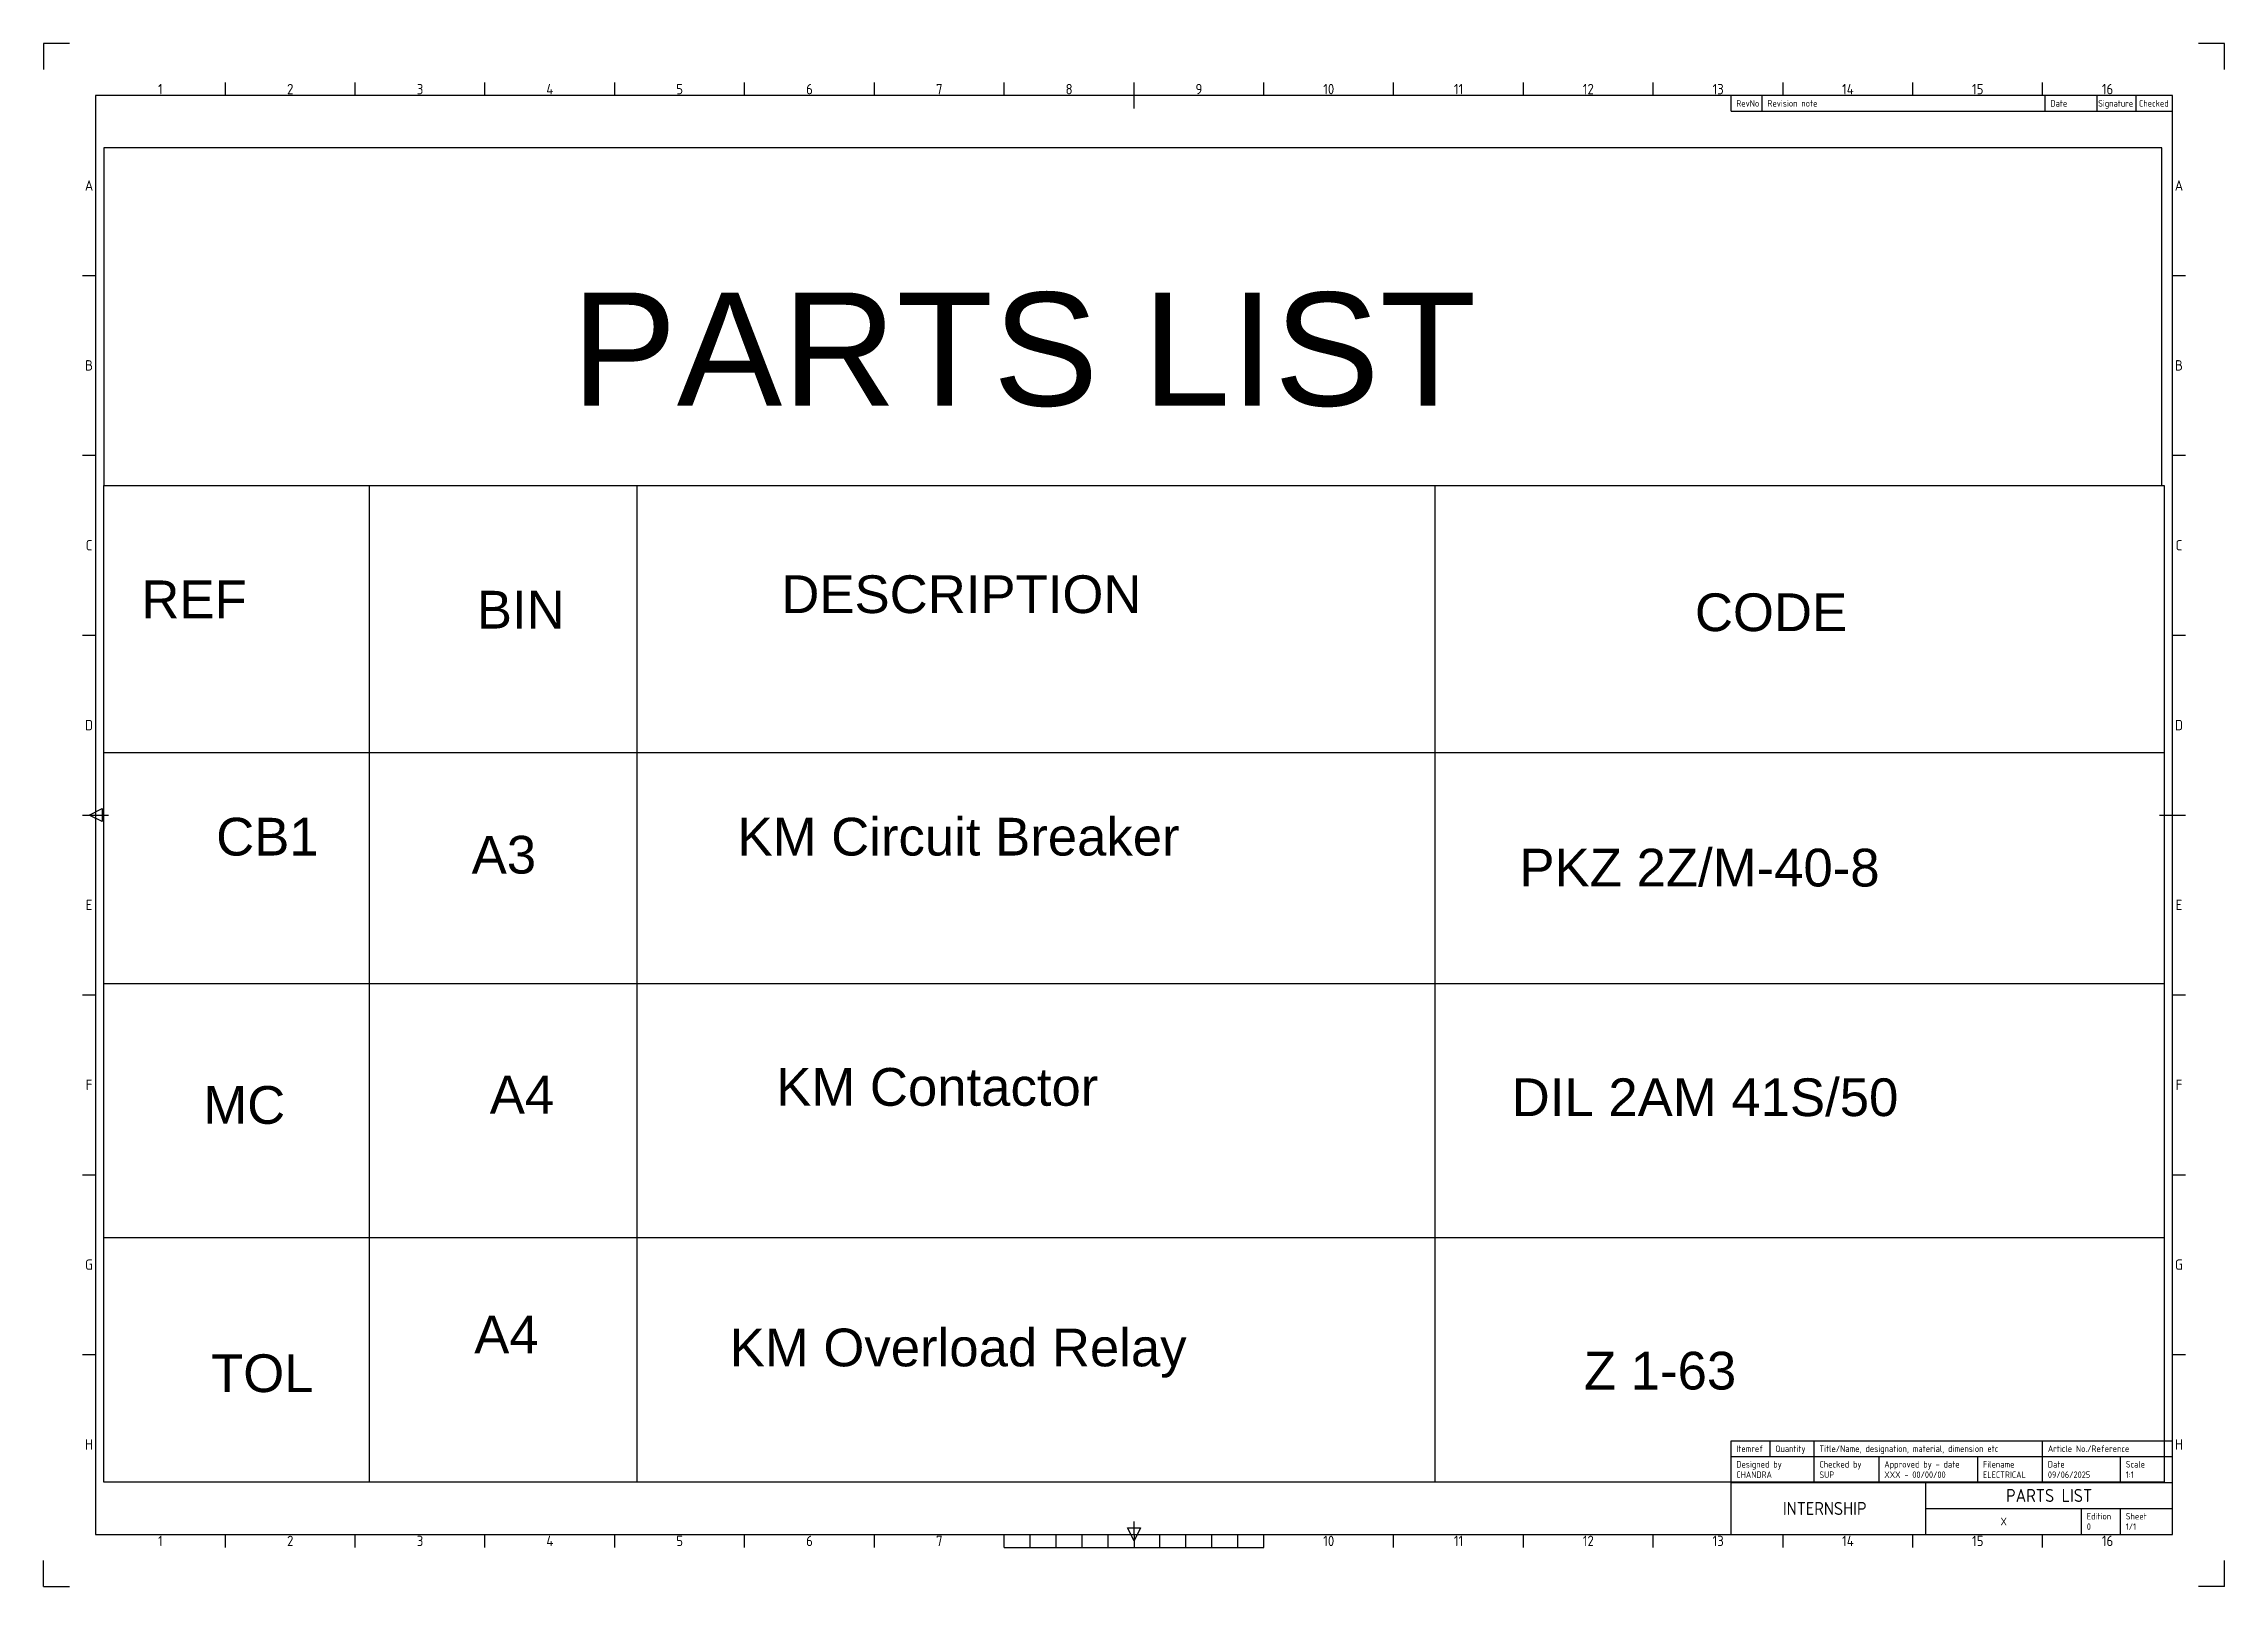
# Paper-space layout 'ISO A1 Layout' of a CAD drawing. Header units: millimetres. Extents: x 0 to 840, y 0 to 594.
# The model-space entities are those that its viewports show. They can reach past a viewport. Long polylines and large blocks are cut down to what shows.
import ezdxf
from ezdxf.enums import TextEntityAlignment as Align

# ---------------------------------------------------------------- set-up
doc = ezdxf.new("R2010")
doc.units = ezdxf.units.MM
doc.layers.add('Title Block', color=7, linetype='Continuous')
doc.styles.add('ISO Proportional', font='isocp.shx')
doc.styles.get("Standard").update_dxf_attribs({"font": 'arial.ttf'})

# ---------------------------------------------------------------- blocks, each defined once
blk = doc.blocks.new('ISO A1 title block')
at = {"layer": 'Title Block'}
for p, q in [((10, 594), (0, 594)), ((0, 594), (0, 584)), ((840, 594), (830, 594)), ((840, 584), (840, 594)), ((820, 574), (20, 574)), ((20, 574), (20, 20)), ((70, 574), (70, 579)), ((120, 574), (120, 579)), ((170, 574), (170, 579)), ((220, 574), (220, 579)), ((270, 574), (270, 579)), ((320, 574), (320, 579)), ((370, 574), (370, 579)), ((420, 569), (420, 579)), ((470, 574), (470, 579)), ((520, 574), (520, 579)), ((570, 574), (570, 579)), ((620, 574), (620, 579)), ((650, 568), (650, 574)), ((662, 568), (662, 574)), ((670, 574), (670, 579)), ((720, 574), (720, 579)), ((770, 574), (770, 579)), ((771, 568), (771, 574)), ((791, 568), (791, 574)), ((806, 568), (806, 574)), ((820, 20), (820, 574)), ((650, 568), (820, 568)), ((15, 504.75), (20, 504.75)), ((820, 504.75), (825, 504.75)), ((15, 435.5), (20, 435.5)), ((820, 435.5), (825, 435.5)), ((15, 366.25), (20, 366.25)), ((820, 366.25), (825, 366.25)), ((15, 297), (25, 297)), ((17.5, 297), (22.5, 299.5)), ((22.5, 294.5), (17.5, 297)), ((22.5, 299.5), (22.5, 294.5)), ((815, 297), (825, 297)), ((15, 227.75), (20, 227.75)), ((820, 227.75), (825, 227.75)), ((15, 158.5), (20, 158.5)), ((820, 158.5), (825, 158.5)), ((15, 89.25), (20, 89.25)), ((820, 89.25), (825, 89.25)), ((650, 56), (820, 56)), ((650, 50), (650, 56)), ((665, 50), (665, 56)), ((682, 50), (682, 56)), ((770, 50), (770, 56)), ((650, 50), (820, 50)), ((650, 20), (650, 50)), ((682, 40), (682, 50)), ((707, 40), (707, 50)), ((745, 40), (745, 50)), ((770, 40), (770, 50)), ((800, 40), (800, 50)), ((650, 40), (820, 40)), ((725, 20), (725, 40)), ((725, 30), (820, 30)), ((785, 20), (785, 30)), ((800, 20), (800, 30)), ((20, 20), (820, 20)), ((70, 15), (70, 20)), ((120, 15), (120, 20)), ((170, 15), (170, 20)), ((220, 15), (220, 20)), ((270, 15), (270, 20)), ((320, 15), (320, 20)), ((370, 15), (370, 20)), ((380, 15), (380, 20)), ((390, 15), (390, 20)), ((400, 15), (400, 20)), ((410, 15), (410, 20)), ((417.5, 22.5), (422.5, 22.5)), ((420, 17.5), (417.5, 22.5)), ((420, 20), (420, 25)), ((422.5, 22.5), (420, 17.5)), ((420, 20), (420, 15)), ((430, 15), (430, 20)), ((440, 15), (440, 20)), ((450, 15), (450, 20)), ((460, 15), (460, 20)), ((470, 15), (470, 20)), ((520, 15), (520, 20)), ((570, 15), (570, 20)), ((620, 15), (620, 20)), ((670, 15), (670, 20)), ((720, 15), (720, 20)), ((770, 15), (770, 20)), ((0, 0), (0, 10)), ((370, 15), (470, 15)), ((840, 0), (840, 10)), ((0, 0), (10, 0)), ((840, 0), (830, 0))]:
    blk.add_line(p, q, dxfattribs=at)
at = {"layer": 'Title Block', "style": 'ISO Proportional'}
for s, p in [('1', (45, 576.5)), ('2', (95, 576.5)), ('3', (145, 576.5)), ('4', (195, 576.5)), ('5', (245, 576.5)), ('6', (295, 576.5)), ('7', (345, 576.5)), ('8', (395, 576.5)), ('9', (445, 576.5)), ('10', (495, 576.5)), ('11', (545, 576.5)), ('12', (595, 576.5)), ('13', (645, 576.5)), ('14', (695, 576.5)), ('15', (745, 576.5)), ('16', (795, 576.5)), ('A', (17.5, 539.375)), ('A', (822.5, 539.375)), ('B', (17.5, 470.125)), ('B', (822.5, 470.125)), ('C', (17.5, 400.875)), ('C', (822.5, 400.875)), ('D', (17.5, 331.625)), ('D', (822.5, 331.625)), ('E', (17.5, 262.375)), ('E', (822.5, 262.375)), ('F', (17.5, 193.125)), ('F', (822.5, 193.125)), ('G', (17.5, 123.875)), ('G', (822.5, 123.875)), ('H', (17.5, 54.625)), ('H', (822.5, 54.625)), ('1', (45, 17.5)), ('2', (95, 17.5)), ('3', (145, 17.5)), ('4', (195, 17.5)), ('5', (245, 17.5)), ('6', (295, 17.5)), ('7', (345, 17.5)), ('10', (495, 17.5)), ('11', (545, 17.5)), ('12', (595, 17.5)), ('13', (645, 17.5)), ('14', (695, 17.5)), ('15', (745, 17.5)), ('16', (795, 17.5))]:
    blk.add_text(s, height=4, dxfattribs=at).set_placement(p, align=Align.MIDDLE)
for s, p in [('RevNo', (652, 571)), ('Revision note', (664, 571)), ('Date', (773, 571)), ('Signature', (791.361, 571)), ('Checked', (807.083, 571)), ('Itemref', (652, 53)), ('Quantity', (667, 53)), ('Title/Name, designation, material, dimension etc', (684, 53)), ('Article No./Reference', (772, 53)), ('Designed by', (652, 47)), ('Checked by', (684, 47)), ('Approved by - date', (709, 47)), ('Filename', (747, 47)), ('Date', (772, 47)), ('Scale', (802, 47)), ('Edition', (787, 27)), ('Sheet', (802, 27))]:
    blk.add_text(s, height=2.5, dxfattribs=at).set_placement(p, align=Align.MIDDLE_LEFT)
at = {"layer": 'Title Block', "style": 'ISO Proportional', "flags": 8}
for tag, p in [('DESIGNED_BY', (652, 43)), ('CHECKED_BY', (684, 43)), ('APPROVED_BY_DATE', (709, 43)), ('FILENAME', (747, 43)), ('DATE', (772, 43)), ('SCALE', (802, 43)), ('EDITION', (787, 23)), ('SHEET', (802, 23))]:
    blk.add_attdef(tag, text='', height=2.5, dxfattribs=at).set_placement(p, align=Align.MIDDLE_LEFT)
for tag, height, p in [('TITLE', 5, (772.5, 35)), ('OWNER', 5, (687.5, 30)), ('DRAWING_NUMBER', 3, (755, 25))]:
    blk.add_attdef(tag, text='', height=height, dxfattribs=at).set_placement(p, align=Align.MIDDLE)

msp = doc.modelspace()

# ---------------------------------------------------------------- linework, layer by layer
for p, q in [((1384.5, 1744.5), (4115.1, 1744.5)), ((1384.5, 424.2), (1384.5, 1744.5)), ((1736, 1744.5), (1736, 424.2)), ((2090.8, 1744.5), (2090.8, 424.2)), ((3148.6, 1744.5), (3148.6, 424.2)), ((4115.1, 1744.5), (4115.1, 424.2)), ((1384.5, 1391.1), (4115.1, 1391.1)), ((4115.1, 1084.4), (1384.5, 1084.4)), ((1384.5, 748.6), (4115.1, 748.6)), ((4115.1, 424.2), (1384.5, 424.2))]:
    msp.add_line(p, q)
msp.add_lwpolyline([(1384.5, 1744.5), (4112.1, 1744.5), (4112.1, 2192), (1384.5, 2192)], close=True)

# ---------------------------------------------------------------- texts
for s, height, p in [('PARTS LIST ', 150, (2004.1, 1850.3)), ('REF', 50, (1434.2, 1568.8)), ('DESCRIPTION ', 50, (2282.4, 1575.6)), ('BIN', 50, (1878.9, 1555.1)), ('CODE', 50, (3493.2, 1551.7)), ('CB1 ', 50, (1533.4, 1254.4)), ('KM Circuit Breaker ', 50, (2224.3, 1254.4)), ('A3', 50, (1872, 1230.5)), ('PKZ 2Z/M-40-8', 50, (3260.6, 1213.4)), ('A4', 50, (1896, 912.6)), ('KM Contactor ', 50, (2275.6, 922.9)), ('DIL 2AM 41S/50 ', 50, (3250.4, 909.2)), ('MC', 50, (1516.3, 899)), ('A4', 50, (1875.4, 594.8)), ('KM Overload Relay ', 50, (2214, 577.7)), ('TOL', 50, (1526.6, 543.6)), ('Z 1-63 ', 50, (3346.1, 547))]:
    msp.add_text(s, height=height).set_placement(p)

psp = doc.layouts.new('ISO A1 Layout')

# ---------------------------------------------------------------- block references
at = {"layer": 'Title Block'}
ref = psp.add_blockref('ISO A1 title block', (0, 0), dxfattribs=at)
ref.add_attrib('CHECKED_BY', 'SUP', dxfattribs={"height": 2.5, "style": 'ISO Proportional'}).set_placement((684, 43), align=Align.MIDDLE_LEFT)
ref.add_attrib('OWNER', 'INTERNSHIP ', dxfattribs={"height": 5, "style": 'ISO Proportional'}).set_placement((687.5, 30), align=Align.MIDDLE)
ref.add_attrib('DESIGNED_BY', 'CHANDRA ', dxfattribs={"height": 2.5, "style": 'ISO Proportional'}).set_placement((652, 43), align=Align.MIDDLE_LEFT)
ref.add_attrib('FILENAME', 'ELECTRICAL ', dxfattribs={"height": 2.5, "style": 'ISO Proportional'}).set_placement((747, 43), align=Align.MIDDLE_LEFT)
ref.add_attrib('DRAWING_NUMBER', 'X', dxfattribs={"height": 3, "style": 'ISO Proportional'}).set_placement((755, 25), align=Align.MIDDLE)
ref.add_attrib('APPROVED_BY_DATE', 'XXX - 00/00/00', dxfattribs={"height": 2.5, "style": 'ISO Proportional'}).set_placement((709, 43), align=Align.MIDDLE_LEFT)
ref.add_attrib('TITLE', 'PARTS LIST', dxfattribs={"height": 5, "style": 'ISO Proportional'}).set_placement((772.5, 35), align=Align.MIDDLE)
ref.add_attrib('DATE', '09/06/2025', dxfattribs={"height": 2.5, "style": 'ISO Proportional'}).set_placement((772, 43), align=Align.MIDDLE_LEFT)
ref.add_attrib('EDITION', '0', dxfattribs={"height": 2.5, "style": 'ISO Proportional'}).set_placement((787, 23), align=Align.MIDDLE_LEFT)
ref.add_attrib('SHEET', '1/1', dxfattribs={"height": 2.5, "style": 'ISO Proportional'}).set_placement((802, 23), align=Align.MIDDLE_LEFT)
ref.add_attrib('SCALE', '1:1', dxfattribs={"height": 2.5, "style": 'ISO Proportional'}).set_placement((802, 43), align=Align.MIDDLE_LEFT)

# ---------------------------------------------------------------- viewports
at = {"layer": '0'}
psp.add_viewport(center=(420, 297), size=(800, 554), view_center_point=(2749.82, 1308.11), view_height=1906.157, dxfattribs=at)

doc.saveas('drawing.dxf')
